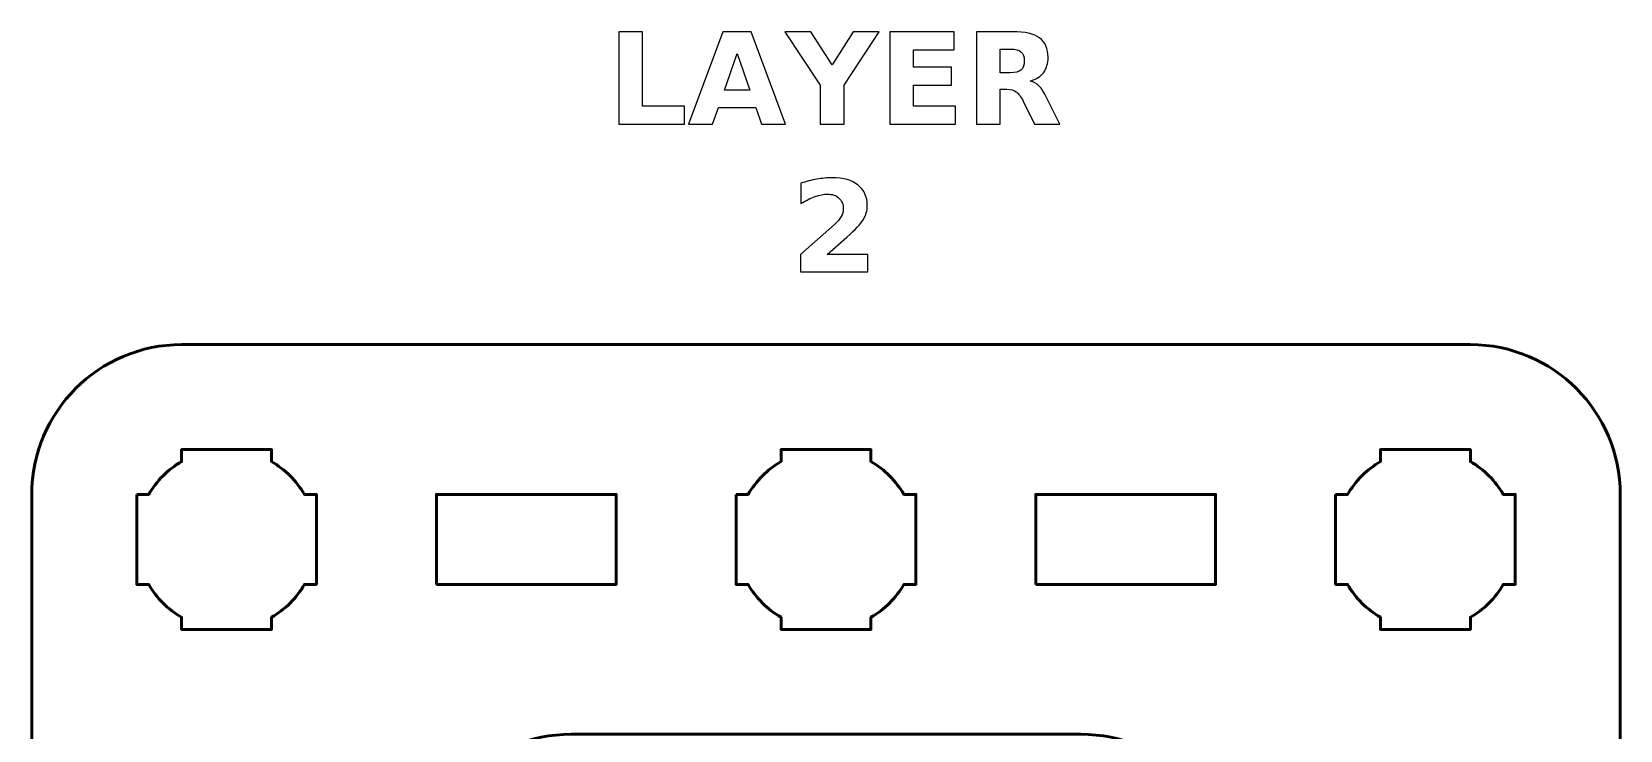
# Model space of a CAD drawing. Header units: centimetres. Extents: x -22.1 to 1.1, y -17.5 to -11.2.
# Drawn here: x -16.15 to -10.85, y -13.49 to -11.16 of the extents above; entities that cross this region are included whole.
import ezdxf

# ---------------------------------------------------------------- set-up
doc = ezdxf.new("R2010")
doc.units = ezdxf.units.CM
doc.header["$MEASUREMENT"] = 0
doc.layers.add('Layer 1', color=7, linetype='Continuous')

msp = doc.modelspace()

# ---------------------------------------------------------------- linework, layer by layer
at = {"layer": 'Layer 1'}
for points, knots in [([(-14.19147, -11.15635), (-14.19147, -11.15635), (-14.11189, -11.15635), (-14.11189, -11.15635), (-14.11189, -11.15635), (-14.11189, -11.15635), (-14.11189, -11.40478), (-14.11189, -11.40478), (-14.11189, -11.40478), (-14.11189, -11.40478), (-13.97219, -11.40478), (-13.97219, -11.40478), (-13.97219, -11.40478), (-13.97219, -11.40478), (-13.97219, -11.46496), (-13.97219, -11.46496), (-13.97219, -11.46496), (-13.97219, -11.46496), (-14.19147, -11.46496), (-14.19147, -11.46496), (-14.19147, -11.46496), (-14.19147, -11.46496), (-14.19147, -11.15635), (-14.19147, -11.15635)], [0, 0, 0, 0, 0.1666667, 0.1666667, 0.1666667, 0.1666667, 0.3333333, 0.3333333, 0.3333333, 0.3333333, 0.5, 0.5, 0.5, 0.5, 0.6666667, 0.6666667, 0.6666667, 0.6666667, 0.8333333, 0.8333333, 0.8333333, 0.8333333, 1, 1, 1, 1]), ([(-13.73449, -11.4088), (-13.73449, -11.4088), (-13.85895, -11.4088), (-13.85895, -11.4088), (-13.85895, -11.4088), (-13.85895, -11.4088), (-13.87856, -11.46496), (-13.87856, -11.46496), (-13.87856, -11.46496), (-13.87856, -11.46496), (-13.95857, -11.46496), (-13.95857, -11.46496), (-13.95857, -11.46496), (-13.95857, -11.46496), (-13.84427, -11.15635), (-13.84427, -11.15635), (-13.84427, -11.15635), (-13.84427, -11.15635), (-13.74938, -11.15635), (-13.74938, -11.15635), (-13.74938, -11.15635), (-13.74938, -11.15635), (-13.63508, -11.46496), (-13.63508, -11.46496), (-13.63508, -11.46496), (-13.63508, -11.46496), (-13.71509, -11.46496), (-13.71509, -11.46496), (-13.71509, -11.46496), (-13.71509, -11.46496), (-13.73449, -11.4088), (-13.73449, -11.4088)], [0, 0, 0, 0, 0.125, 0.125, 0.125, 0.125, 0.25, 0.25, 0.25, 0.25, 0.375, 0.375, 0.375, 0.375, 0.5, 0.5, 0.5, 0.5, 0.625, 0.625, 0.625, 0.625, 0.75, 0.75, 0.75, 0.75, 0.875, 0.875, 0.875, 0.875, 1, 1, 1, 1]), ([(-13.63712, -11.15635), (-13.63712, -11.15635), (-13.55013, -11.15635), (-13.55013, -11.15635), (-13.55013, -11.15635), (-13.55013, -11.15635), (-13.47979, -11.26635), (-13.47979, -11.26635), (-13.47979, -11.26635), (-13.47979, -11.26635), (-13.40951, -11.15635), (-13.40951, -11.15635), (-13.40951, -11.15635), (-13.40951, -11.15635), (-13.32231, -11.15635), (-13.32231, -11.15635), (-13.32231, -11.15635), (-13.32231, -11.15635), (-13.43992, -11.33493), (-13.43992, -11.33493), (-13.43992, -11.33493), (-13.43992, -11.33493), (-13.43992, -11.46496), (-13.43992, -11.46496), (-13.43992, -11.46496), (-13.43992, -11.46496), (-13.51951, -11.46496), (-13.51951, -11.46496), (-13.51951, -11.46496), (-13.51951, -11.46496), (-13.51951, -11.33493), (-13.51951, -11.33493), (-13.51951, -11.33493), (-13.51951, -11.33493), (-13.63712, -11.15635), (-13.63712, -11.15635)], [0, 0, 0, 0, 0.1111111, 0.1111111, 0.1111111, 0.1111111, 0.2222222, 0.2222222, 0.2222222, 0.2222222, 0.3333333, 0.3333333, 0.3333333, 0.3333333, 0.4444444, 0.4444444, 0.4444444, 0.4444444, 0.5555556, 0.5555556, 0.5555556, 0.5555556, 0.6666667, 0.6666667, 0.6666667, 0.6666667, 0.7777778, 0.7777778, 0.7777778, 0.7777778, 0.8888889, 0.8888889, 0.8888889, 0.8888889, 1, 1, 1, 1]), ([(-13.28752, -11.15635), (-13.28752, -11.15635), (-13.07275, -11.15635), (-13.07275, -11.15635), (-13.07275, -11.15635), (-13.07275, -11.15635), (-13.07275, -11.21654), (-13.07275, -11.21654), (-13.07275, -11.21654), (-13.07275, -11.21654), (-13.20794, -11.21654), (-13.20794, -11.21654), (-13.20794, -11.21654), (-13.20794, -11.21654), (-13.20794, -11.27397), (-13.20794, -11.27397), (-13.20794, -11.27397), (-13.20794, -11.27397), (-13.08087, -11.27397), (-13.08087, -11.27397), (-13.08087, -11.27397), (-13.08087, -11.27397), (-13.08087, -11.33415), (-13.08087, -11.33415), (-13.08087, -11.33415), (-13.08087, -11.33415), (-13.20794, -11.33415), (-13.20794, -11.33415), (-13.20794, -11.33415), (-13.20794, -11.33415), (-13.20794, -11.40478), (-13.20794, -11.40478), (-13.20794, -11.40478), (-13.20794, -11.40478), (-13.06824, -11.40478), (-13.06824, -11.40478), (-13.06824, -11.40478), (-13.06824, -11.40478), (-13.06824, -11.46496), (-13.06824, -11.46496), (-13.06824, -11.46496), (-13.06824, -11.46496), (-13.28752, -11.46496), (-13.28752, -11.46496), (-13.28752, -11.46496), (-13.28752, -11.46496), (-13.28752, -11.15635), (-13.28752, -11.15635)], [0, 0, 0, 0, 0.0833333, 0.0833333, 0.0833333, 0.0833333, 0.1666667, 0.1666667, 0.1666667, 0.1666667, 0.25, 0.25, 0.25, 0.25, 0.3333333, 0.3333333, 0.3333333, 0.3333333, 0.4166667, 0.4166667, 0.4166667, 0.4166667, 0.5, 0.5, 0.5, 0.5, 0.5833333, 0.5833333, 0.5833333, 0.5833333, 0.6666667, 0.6666667, 0.6666667, 0.6666667, 0.75, 0.75, 0.75, 0.75, 0.8333333, 0.8333333, 0.8333333, 0.8333333, 0.9166667, 0.9166667, 0.9166667, 0.9166667, 1, 1, 1, 1]), ([(-12.91874, -11.34819), (-12.91874, -11.34819), (-12.91874, -11.46496), (-12.91874, -11.46496), (-12.91874, -11.46496), (-12.91874, -11.46496), (-12.99832, -11.46496), (-12.99832, -11.46496), (-12.99832, -11.46496), (-12.99832, -11.46496), (-12.99832, -11.15635), (-12.99832, -11.15635), (-12.99832, -11.15635), (-12.99832, -11.15635), (-12.87676, -11.15635), (-12.87676, -11.15635), (-12.87676, -11.15635), (-12.83612, -11.15635), (-12.80627, -11.1632), (-12.78736, -11.17681), (-12.78736, -11.17681), (-12.76839, -11.19043), (-12.75893, -11.21202), (-12.75893, -11.24151), (-12.75893, -11.24151), (-12.75893, -11.2619), (-12.76387, -11.27869), (-12.77368, -11.29175), (-12.77368, -11.29175), (-12.78355, -11.30487), (-12.79844, -11.31454), (-12.81827, -11.32068), (-12.81827, -11.32068), (-12.8074, -11.32321), (-12.7976, -11.32879), (-12.78899, -11.33754), (-12.78899, -11.33754), (-12.78038, -11.34629), (-12.7717, -11.35955), (-12.76288, -11.37733), (-12.76288, -11.37733), (-12.76288, -11.37733), (-12.71963, -11.46496), (-12.71963, -11.46496), (-12.71963, -11.46496), (-12.71963, -11.46496), (-12.80444, -11.46496), (-12.80444, -11.46496), (-12.80444, -11.46496), (-12.80444, -11.46496), (-12.84204, -11.38827), (-12.84204, -11.38827), (-12.84204, -11.38827), (-12.84959, -11.37289), (-12.85728, -11.3623), (-12.86512, -11.35666), (-12.86512, -11.35666), (-12.87288, -11.35101), (-12.88325, -11.34819), (-12.89623, -11.34819), (-12.89623, -11.34819), (-12.89623, -11.34819), (-12.91874, -11.34819), (-12.91874, -11.34819)], [0, 0, 0, 0, 0.0625, 0.0625, 0.0625, 0.0625, 0.125, 0.125, 0.125, 0.125, 0.1875, 0.1875, 0.1875, 0.1875, 0.25, 0.25, 0.25, 0.25, 0.3125, 0.3125, 0.3125, 0.3125, 0.375, 0.375, 0.375, 0.375, 0.4375, 0.4375, 0.4375, 0.4375, 0.5, 0.5, 0.5, 0.5, 0.5625, 0.5625, 0.5625, 0.5625, 0.625, 0.625, 0.625, 0.625, 0.6875, 0.6875, 0.6875, 0.6875, 0.75, 0.75, 0.75, 0.75, 0.8125, 0.8125, 0.8125, 0.8125, 0.875, 0.875, 0.875, 0.875, 0.9375, 0.9375, 0.9375, 0.9375, 1, 1, 1, 1]), ([(-13.83912, -11.35151), (-13.83912, -11.35151), (-13.75453, -11.35151), (-13.75453, -11.35151), (-13.75453, -11.35151), (-13.75453, -11.35151), (-13.79672, -11.22874), (-13.79672, -11.22874), (-13.79672, -11.22874), (-13.79672, -11.22874), (-13.83912, -11.35151), (-13.83912, -11.35151)], [0, 0, 0, 0, 0.3333333, 0.3333333, 0.3333333, 0.3333333, 0.6666667, 0.6666667, 0.6666667, 0.6666667, 1, 1, 1, 1]), ([(-12.88522, -11.29323), (-12.86857, -11.29323), (-12.85658, -11.29012), (-12.84938, -11.28392), (-12.84938, -11.28392), (-12.84212, -11.27771), (-12.83852, -11.26748), (-12.83852, -11.25329), (-12.83852, -11.25329), (-12.83852, -11.23925), (-12.84212, -11.22917), (-12.84938, -11.2231), (-12.84938, -11.2231), (-12.85658, -11.21703), (-12.86857, -11.214), (-12.88522, -11.214), (-12.88522, -11.214), (-12.88522, -11.214), (-12.91874, -11.214), (-12.91874, -11.214), (-12.91874, -11.214), (-12.91874, -11.214), (-12.91874, -11.29323), (-12.91874, -11.29323), (-12.91874, -11.29323), (-12.91874, -11.29323), (-12.88522, -11.29323), (-12.88522, -11.29323)], [0, 0, 0, 0, 0.1428571, 0.1428571, 0.1428571, 0.1428571, 0.2857143, 0.2857143, 0.2857143, 0.2857143, 0.4285714, 0.4285714, 0.4285714, 0.4285714, 0.5714286, 0.5714286, 0.5714286, 0.5714286, 0.7142857, 0.7142857, 0.7142857, 0.7142857, 0.8571429, 0.8571429, 0.8571429, 0.8571429, 1, 1, 1, 1]), ([(-13.49609, -11.89923), (-13.49609, -11.89923), (-13.36027, -11.89923), (-13.36027, -11.89923), (-13.36027, -11.89923), (-13.36027, -11.89923), (-13.36027, -11.95772), (-13.36027, -11.95772), (-13.36027, -11.95772), (-13.36027, -11.95772), (-13.58457, -11.95772), (-13.58457, -11.95772), (-13.58457, -11.95772), (-13.58457, -11.95772), (-13.58457, -11.89923), (-13.58457, -11.89923), (-13.58457, -11.89923), (-13.58457, -11.89923), (-13.47189, -11.79982), (-13.47189, -11.79982), (-13.47189, -11.79982), (-13.4618, -11.79072), (-13.45439, -11.78183), (-13.44959, -11.77315), (-13.44959, -11.77315), (-13.44473, -11.76447), (-13.44233, -11.75544), (-13.44233, -11.74605), (-13.44233, -11.74605), (-13.44233, -11.73159), (-13.4472, -11.71995), (-13.45693, -11.71113), (-13.45693, -11.71113), (-13.4666, -11.70231), (-13.47951, -11.69794), (-13.49567, -11.69794), (-13.49567, -11.69794), (-13.50808, -11.69794), (-13.52163, -11.70062), (-13.53638, -11.70591), (-13.53638, -11.70591), (-13.55112, -11.7112), (-13.56693, -11.7191), (-13.58372, -11.72955), (-13.58372, -11.72955), (-13.58372, -11.72955), (-13.58372, -11.66174), (-13.58372, -11.66174), (-13.58372, -11.66174), (-13.5658, -11.65582), (-13.54809, -11.6513), (-13.53059, -11.6482), (-13.53059, -11.6482), (-13.51309, -11.64509), (-13.49595, -11.64354), (-13.47909, -11.64354), (-13.47909, -11.64354), (-13.44219, -11.64354), (-13.41347, -11.65165), (-13.39301, -11.66795), (-13.39301, -11.66795), (-13.37255, -11.68418), (-13.36232, -11.70683), (-13.36232, -11.73597), (-13.36232, -11.73597), (-13.36232, -11.75276), (-13.36669, -11.76842), (-13.37537, -11.78296), (-13.37537, -11.78296), (-13.38405, -11.79749), (-13.40232, -11.81696), (-13.43012, -11.84137), (-13.43012, -11.84137), (-13.43012, -11.84137), (-13.49609, -11.89923), (-13.49609, -11.89923)], [0, 0, 0, 0, 0.0526316, 0.0526316, 0.0526316, 0.0526316, 0.1052632, 0.1052632, 0.1052632, 0.1052632, 0.1578947, 0.1578947, 0.1578947, 0.1578947, 0.2105263, 0.2105263, 0.2105263, 0.2105263, 0.2631579, 0.2631579, 0.2631579, 0.2631579, 0.3157895, 0.3157895, 0.3157895, 0.3157895, 0.3684211, 0.3684211, 0.3684211, 0.3684211, 0.4210526, 0.4210526, 0.4210526, 0.4210526, 0.4736842, 0.4736842, 0.4736842, 0.4736842, 0.5263158, 0.5263158, 0.5263158, 0.5263158, 0.5789474, 0.5789474, 0.5789474, 0.5789474, 0.6315789, 0.6315789, 0.6315789, 0.6315789, 0.6842105, 0.6842105, 0.6842105, 0.6842105, 0.7368421, 0.7368421, 0.7368421, 0.7368421, 0.7894737, 0.7894737, 0.7894737, 0.7894737, 0.8421053, 0.8421053, 0.8421053, 0.8421053, 0.8947368, 0.8947368, 0.8947368, 0.8947368, 0.9473684, 0.9473684, 0.9473684, 0.9473684, 1, 1, 1, 1])]:
    msp.add_open_spline(points, degree=3, knots=knots, dxfattribs=at)
at = {"layer": 'Layer 1', "color": 253, "lineweight": 53}
for points, knots in [([(-16.15, -17), (-16.15, -17), (-16.15, -12.7), (-16.15, -12.7), (-16.15, -12.7), (-16.15, -12.42391), (-15.92609, -12.2), (-15.65, -12.2), (-15.65, -12.2), (-15.65, -12.2), (-11.35, -12.2), (-11.35, -12.2), (-11.35, -12.2), (-11.07391, -12.2), (-10.85, -12.42391), (-10.85, -12.7), (-10.85, -12.7), (-10.85, -12.7), (-10.85, -17), (-10.85, -17), (-10.85, -17), (-10.85, -17.27609), (-11.07391, -17.5), (-11.35, -17.5), (-11.35, -17.5), (-11.35, -17.5), (-12.35, -17.5), (-12.35, -17.5), (-12.35, -17.5), (-12.35, -17.5), (-12.35, -17.035), (-12.35, -17.035), (-12.35, -17.035), (-12.35, -17.035), (-12.31, -17.035), (-12.31, -17.035), (-12.31, -17.035), (-12.31, -17.035), (-12.31, -16.935), (-12.31, -16.935), (-12.31, -16.935), (-12.31, -16.935), (-12.45, -16.935), (-12.45, -16.935), (-12.45, -16.935), (-12.45, -16.935), (-12.45, -16.2), (-12.45, -16.2), (-12.45, -16.2), (-12.45, -16.2), (-12.15, -16.2), (-12.15, -16.2), (-12.15, -16.2), (-12.15, -16.2), (-12.15, -16.935), (-12.15, -16.935), (-12.15, -16.935), (-12.15, -16.935), (-11.9, -16.935), (-11.9, -16.935), (-11.9, -16.935), (-11.9, -16.935), (-11.9, -15.8), (-11.9, -15.8), (-11.9, -15.8), (-11.9, -15.8), (-12.15, -15.8), (-12.15, -15.8), (-12.15, -15.8), (-12.15, -15.8), (-12.15, -14), (-12.15, -14), (-12.15, -14), (-12.15, -13.72391), (-12.37391, -13.5), (-12.65, -13.5), (-12.65, -13.5), (-12.65, -13.5), (-14.35, -13.5), (-14.35, -13.5), (-14.35, -13.5), (-14.62609, -13.5), (-14.85, -13.72391), (-14.85, -14), (-14.85, -14), (-14.85, -14), (-14.85, -15.7), (-14.85, -15.7), (-14.85, -15.7), (-14.85, -15.97609), (-14.62609, -16.2), (-14.35, -16.2), (-14.35, -16.2), (-14.35, -16.2), (-12.65, -16.2), (-12.65, -16.2), (-12.65, -16.2), (-12.65, -16.2), (-12.55, -16.2), (-12.55, -16.2), (-12.55, -16.2), (-12.55, -16.2), (-12.55, -16.935), (-12.55, -16.935), (-12.55, -16.935), (-12.55, -16.935), (-12.69, -16.935), (-12.69, -16.935), (-12.69, -16.935), (-12.69, -16.935), (-12.69, -17.035), (-12.69, -17.035), (-12.69, -17.035), (-12.69, -17.035), (-12.65, -17.035), (-12.65, -17.035), (-12.65, -17.035), (-12.65, -17.035), (-12.65, -17.5), (-12.65, -17.5), (-12.65, -17.5), (-12.65, -17.5), (-15.65, -17.5), (-15.65, -17.5), (-15.65, -17.5), (-15.92609, -17.5), (-16.15, -17.27609), (-16.15, -17)], [0, 0, 0, 0, 0.03125, 0.03125, 0.03125, 0.03125, 0.0625, 0.0625, 0.0625, 0.0625, 0.09375, 0.09375, 0.09375, 0.09375, 0.125, 0.125, 0.125, 0.125, 0.15625, 0.15625, 0.15625, 0.15625, 0.1875, 0.1875, 0.1875, 0.1875, 0.21875, 0.21875, 0.21875, 0.21875, 0.25, 0.25, 0.25, 0.25, 0.28125, 0.28125, 0.28125, 0.28125, 0.3125, 0.3125, 0.3125, 0.3125, 0.34375, 0.34375, 0.34375, 0.34375, 0.375, 0.375, 0.375, 0.375, 0.40625, 0.40625, 0.40625, 0.40625, 0.4375, 0.4375, 0.4375, 0.4375, 0.46875, 0.46875, 0.46875, 0.46875, 0.5, 0.5, 0.5, 0.5, 0.53125, 0.53125, 0.53125, 0.53125, 0.5625, 0.5625, 0.5625, 0.5625, 0.59375, 0.59375, 0.59375, 0.59375, 0.625, 0.625, 0.625, 0.625, 0.65625, 0.65625, 0.65625, 0.65625, 0.6875, 0.6875, 0.6875, 0.6875, 0.71875, 0.71875, 0.71875, 0.71875, 0.75, 0.75, 0.75, 0.75, 0.78125, 0.78125, 0.78125, 0.78125, 0.8125, 0.8125, 0.8125, 0.8125, 0.84375, 0.84375, 0.84375, 0.84375, 0.875, 0.875, 0.875, 0.875, 0.90625, 0.90625, 0.90625, 0.90625, 0.9375, 0.9375, 0.9375, 0.9375, 0.96875, 0.96875, 0.96875, 0.96875, 1, 1, 1, 1]), ([(-15.8, -12.7), (-15.8, -12.7), (-15.75985, -12.7), (-15.75985, -12.7), (-15.75985, -12.7), (-15.7335, -12.65447), (-15.69553, -12.6165), (-15.65, -12.59015), (-15.65, -12.59015), (-15.65, -12.59015), (-15.65, -12.55), (-15.65, -12.55), (-15.65, -12.55), (-15.65, -12.55), (-15.5, -12.55), (-15.5, -12.55), (-15.5, -12.55), (-15.5, -12.55), (-15.35, -12.55), (-15.35, -12.55), (-15.35, -12.55), (-15.35, -12.55), (-15.35, -12.59015), (-15.35, -12.59015), (-15.35, -12.59015), (-15.30447, -12.6165), (-15.2665, -12.65447), (-15.24015, -12.7), (-15.24015, -12.7), (-15.24015, -12.7), (-15.2, -12.7), (-15.2, -12.7), (-15.2, -12.7), (-15.2, -12.7), (-15.2, -12.85), (-15.2, -12.85), (-15.2, -12.85), (-15.2, -12.85), (-15.2, -13), (-15.2, -13), (-15.2, -13), (-15.2, -13), (-15.24015, -13), (-15.24015, -13), (-15.24015, -13), (-15.2665, -13.04553), (-15.30447, -13.0835), (-15.35, -13.10985), (-15.35, -13.10985), (-15.35, -13.10985), (-15.35, -13.15), (-15.35, -13.15), (-15.35, -13.15), (-15.35, -13.15), (-15.5, -13.15), (-15.5, -13.15), (-15.5, -13.15), (-15.5, -13.15), (-15.65, -13.15), (-15.65, -13.15), (-15.65, -13.15), (-15.65, -13.15), (-15.65, -13.10985), (-15.65, -13.10985), (-15.65, -13.10985), (-15.69553, -13.0835), (-15.7335, -13.04553), (-15.75985, -13), (-15.75985, -13), (-15.75985, -13), (-15.8, -13), (-15.8, -13), (-15.8, -13), (-15.8, -13), (-15.8, -12.85), (-15.8, -12.85), (-15.8, -12.85), (-15.8, -12.85), (-15.8, -12.7), (-15.8, -12.7)], [0, 0, 0, 0, 0.05, 0.05, 0.05, 0.05, 0.1, 0.1, 0.1, 0.1, 0.15, 0.15, 0.15, 0.15, 0.2, 0.2, 0.2, 0.2, 0.25, 0.25, 0.25, 0.25, 0.3, 0.3, 0.3, 0.3, 0.35, 0.35, 0.35, 0.35, 0.4, 0.4, 0.4, 0.4, 0.45, 0.45, 0.45, 0.45, 0.5, 0.5, 0.5, 0.5, 0.55, 0.55, 0.55, 0.55, 0.6, 0.6, 0.6, 0.6, 0.65, 0.65, 0.65, 0.65, 0.7, 0.7, 0.7, 0.7, 0.75, 0.75, 0.75, 0.75, 0.8, 0.8, 0.8, 0.8, 0.85, 0.85, 0.85, 0.85, 0.9, 0.9, 0.9, 0.9, 0.95, 0.95, 0.95, 0.95, 1, 1, 1, 1]), ([(-13.8, -12.7), (-13.8, -12.7), (-13.75985, -12.7), (-13.75985, -12.7), (-13.75985, -12.7), (-13.7335, -12.65447), (-13.69553, -12.6165), (-13.65, -12.59015), (-13.65, -12.59015), (-13.65, -12.59015), (-13.65, -12.55), (-13.65, -12.55), (-13.65, -12.55), (-13.65, -12.55), (-13.5, -12.55), (-13.5, -12.55), (-13.5, -12.55), (-13.5, -12.55), (-13.35, -12.55), (-13.35, -12.55), (-13.35, -12.55), (-13.35, -12.55), (-13.35, -12.59015), (-13.35, -12.59015), (-13.35, -12.59015), (-13.30447, -12.6165), (-13.2665, -12.65447), (-13.24015, -12.7), (-13.24015, -12.7), (-13.24015, -12.7), (-13.2, -12.7), (-13.2, -12.7), (-13.2, -12.7), (-13.2, -12.7), (-13.2, -12.85), (-13.2, -12.85), (-13.2, -12.85), (-13.2, -12.85), (-13.2, -13), (-13.2, -13), (-13.2, -13), (-13.2, -13), (-13.24015, -13), (-13.24015, -13), (-13.24015, -13), (-13.2665, -13.04553), (-13.30447, -13.0835), (-13.35, -13.10985), (-13.35, -13.10985), (-13.35, -13.10985), (-13.35, -13.15), (-13.35, -13.15), (-13.35, -13.15), (-13.35, -13.15), (-13.5, -13.15), (-13.5, -13.15), (-13.5, -13.15), (-13.5, -13.15), (-13.65, -13.15), (-13.65, -13.15), (-13.65, -13.15), (-13.65, -13.15), (-13.65, -13.10985), (-13.65, -13.10985), (-13.65, -13.10985), (-13.69553, -13.0835), (-13.7335, -13.04553), (-13.75985, -13), (-13.75985, -13), (-13.75985, -13), (-13.8, -13), (-13.8, -13), (-13.8, -13), (-13.8, -13), (-13.8, -12.85), (-13.8, -12.85), (-13.8, -12.85), (-13.8, -12.85), (-13.8, -12.7), (-13.8, -12.7)], [0, 0, 0, 0, 0.05, 0.05, 0.05, 0.05, 0.1, 0.1, 0.1, 0.1, 0.15, 0.15, 0.15, 0.15, 0.2, 0.2, 0.2, 0.2, 0.25, 0.25, 0.25, 0.25, 0.3, 0.3, 0.3, 0.3, 0.35, 0.35, 0.35, 0.35, 0.4, 0.4, 0.4, 0.4, 0.45, 0.45, 0.45, 0.45, 0.5, 0.5, 0.5, 0.5, 0.55, 0.55, 0.55, 0.55, 0.6, 0.6, 0.6, 0.6, 0.65, 0.65, 0.65, 0.65, 0.7, 0.7, 0.7, 0.7, 0.75, 0.75, 0.75, 0.75, 0.8, 0.8, 0.8, 0.8, 0.85, 0.85, 0.85, 0.85, 0.9, 0.9, 0.9, 0.9, 0.95, 0.95, 0.95, 0.95, 1, 1, 1, 1]), ([(-11.8, -12.7), (-11.8, -12.7), (-11.75985, -12.7), (-11.75985, -12.7), (-11.75985, -12.7), (-11.7335, -12.65447), (-11.69553, -12.6165), (-11.65, -12.59015), (-11.65, -12.59015), (-11.65, -12.59015), (-11.65, -12.55), (-11.65, -12.55), (-11.65, -12.55), (-11.65, -12.55), (-11.5, -12.55), (-11.5, -12.55), (-11.5, -12.55), (-11.5, -12.55), (-11.35, -12.55), (-11.35, -12.55), (-11.35, -12.55), (-11.35, -12.55), (-11.35, -12.59015), (-11.35, -12.59015), (-11.35, -12.59015), (-11.30447, -12.6165), (-11.2665, -12.65447), (-11.24015, -12.7), (-11.24015, -12.7), (-11.24015, -12.7), (-11.2, -12.7), (-11.2, -12.7), (-11.2, -12.7), (-11.2, -12.7), (-11.2, -12.85), (-11.2, -12.85), (-11.2, -12.85), (-11.2, -12.85), (-11.2, -13), (-11.2, -13), (-11.2, -13), (-11.2, -13), (-11.24015, -13), (-11.24015, -13), (-11.24015, -13), (-11.2665, -13.04553), (-11.30447, -13.0835), (-11.35, -13.10985), (-11.35, -13.10985), (-11.35, -13.10985), (-11.35, -13.15), (-11.35, -13.15), (-11.35, -13.15), (-11.35, -13.15), (-11.5, -13.15), (-11.5, -13.15), (-11.5, -13.15), (-11.5, -13.15), (-11.65, -13.15), (-11.65, -13.15), (-11.65, -13.15), (-11.65, -13.15), (-11.65, -13.10985), (-11.65, -13.10985), (-11.65, -13.10985), (-11.69553, -13.0835), (-11.7335, -13.04553), (-11.75985, -13), (-11.75985, -13), (-11.75985, -13), (-11.8, -13), (-11.8, -13), (-11.8, -13), (-11.8, -13), (-11.8, -12.85), (-11.8, -12.85), (-11.8, -12.85), (-11.8, -12.85), (-11.8, -12.7), (-11.8, -12.7)], [0, 0, 0, 0, 0.05, 0.05, 0.05, 0.05, 0.1, 0.1, 0.1, 0.1, 0.15, 0.15, 0.15, 0.15, 0.2, 0.2, 0.2, 0.2, 0.25, 0.25, 0.25, 0.25, 0.3, 0.3, 0.3, 0.3, 0.35, 0.35, 0.35, 0.35, 0.4, 0.4, 0.4, 0.4, 0.45, 0.45, 0.45, 0.45, 0.5, 0.5, 0.5, 0.5, 0.55, 0.55, 0.55, 0.55, 0.6, 0.6, 0.6, 0.6, 0.65, 0.65, 0.65, 0.65, 0.7, 0.7, 0.7, 0.7, 0.75, 0.75, 0.75, 0.75, 0.8, 0.8, 0.8, 0.8, 0.85, 0.85, 0.85, 0.85, 0.9, 0.9, 0.9, 0.9, 0.95, 0.95, 0.95, 0.95, 1, 1, 1, 1]), ([(-14.8, -13), (-14.8, -13), (-14.8, -12.7), (-14.8, -12.7), (-14.8, -12.7), (-14.8, -12.7), (-14.2, -12.7), (-14.2, -12.7), (-14.2, -12.7), (-14.2, -12.7), (-14.2, -13), (-14.2, -13), (-14.2, -13), (-14.2, -13), (-14.8, -13), (-14.8, -13)], [0, 0, 0, 0, 0.25, 0.25, 0.25, 0.25, 0.5, 0.5, 0.5, 0.5, 0.75, 0.75, 0.75, 0.75, 1, 1, 1, 1]), ([(-12.8, -13), (-12.8, -13), (-12.8, -12.7), (-12.8, -12.7), (-12.8, -12.7), (-12.8, -12.7), (-12.2, -12.7), (-12.2, -12.7), (-12.2, -12.7), (-12.2, -12.7), (-12.2, -13), (-12.2, -13), (-12.2, -13), (-12.2, -13), (-12.8, -13), (-12.8, -13)], [0, 0, 0, 0, 0.25, 0.25, 0.25, 0.25, 0.5, 0.5, 0.5, 0.5, 0.75, 0.75, 0.75, 0.75, 1, 1, 1, 1])]:
    msp.add_open_spline(points, degree=3, knots=knots, dxfattribs=at)

doc.saveas('drawing.dxf')
